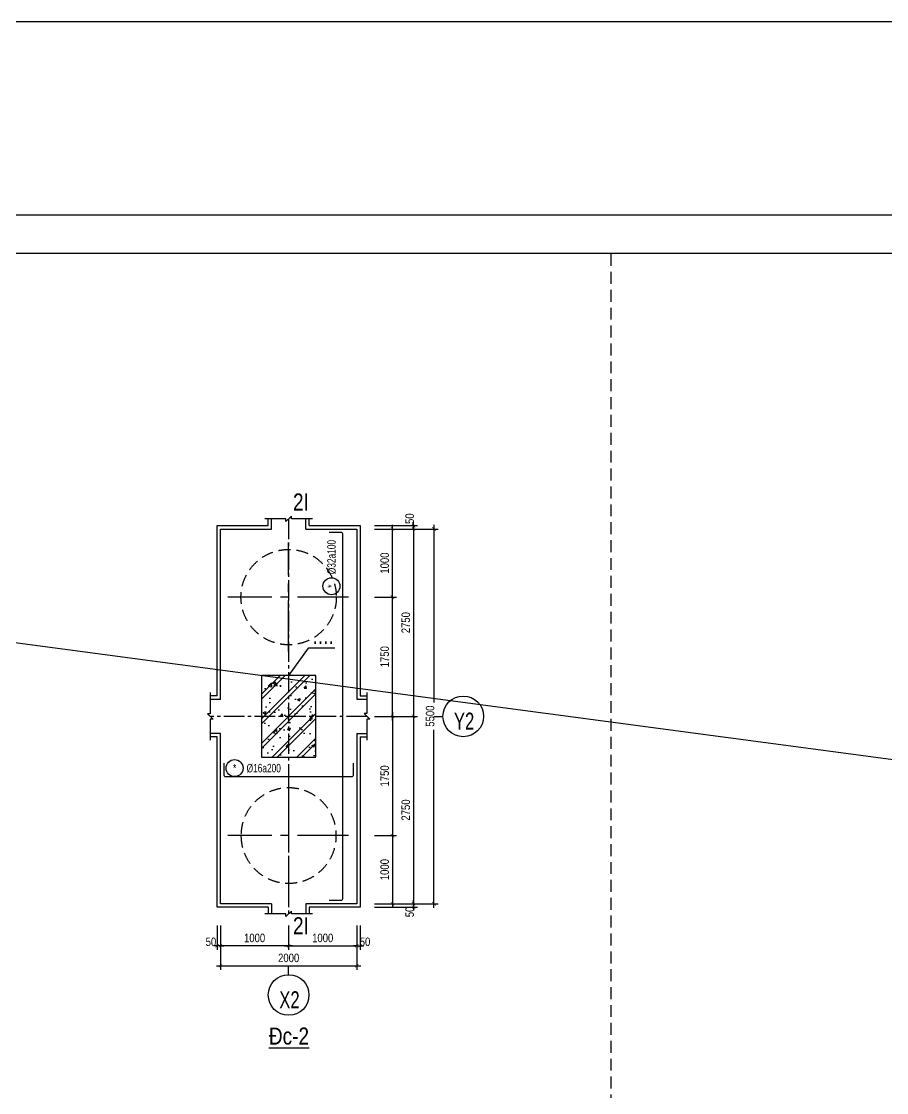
# Model space of a CAD drawing. Extents: x 71 to 2424299, y -14 to 1061502.
# Drawn here: x 1117259 to 1123610, y 494938 to 502800 of the extents above; entities that cross this region are included whole.
import ezdxf
from ezdxf.enums import TextEntityAlignment as Align

# ---------------------------------------------------------------- set-up
doc = ezdxf.new("R2010")
doc.units = 0
doc.header["$LTSCALE"] = 1000
doc.header["$MEASUREMENT"] = 0
doc.header["$PDMODE"] = 3
doc.linetypes.add('CENTER2', pattern=[1.125, 0.75, -0.125, 0.125, -0.125])
doc.linetypes.add('HIDDEN', pattern=[0.375, 0.25, -0.125])
doc.layers.get('0').update_dxf_attribs({"linetype": 'CONTINUOUS'})
doc.layers.get('Defpoints').update_dxf_attribs({"linetype": 'CONTINUOUS'})
for name, color, linetype in [('CDC.01.AXIS', 160, 'CENTER2'), ('CDC.02.DIM', 1, 'CONTINUOUS'), ('CDC.03.BORDER', 3, 'CONTINUOUS'), ('CDC.04.HIDDEN', 8, 'HIDDEN'), ('CDC.05.STEEL', 4, 'CONTINUOUS'), ('CDC.06.TEXT', 2, 'CONTINUOUS'), ('CDC.09.COLUMN', 4, 'CONTINUOUS'), ('CDC.10.HATCH', 9, 'CONTINUOUS'), ('CDC.11.NOTE', 8, 'CONTINUOUS'), ('CDC.12.PILE', 7, 'CONTINUOUS'), ('CDC.14.STEELNUM', 9, 'CONTINUOUS'), ('KCS_CHI', 1, 'CONTINUOUS')]:
    doc.layers.add(name, color=color, linetype=linetype)
doc.styles.add('ARIAL', font='arial.ttf', dxfattribs={"width": 0.8})
doc.dimstyles.new('50', dxfattribs={"dimscale": 25, "dimtxt": 2.5, "dimasz": 1, "dimexe": 1.2, "dimexo": 0, "dimgap": 1, "dimtad": 1, "dimdec": 0, "dimlfac": 2, "dimdsep": 46, "dimtxsty": 'ARIAL', "dimblk": 'ARCHTICK', "dimcen": 1, "dimdle": 1.2, "dimclrd": 1, "dimclre": 1, "dimclrt": 2, "dimadec": 0, "dimazin": 0, "dimtfac": 0.00072, "dimtdec": 0, "dimtix": 1, "dimtmove": 2, "dimatfit": 3, "dimfxl": 1, "dimtolj": 1, "dimarcsym": 0})

# ---------------------------------------------------------------- blocks, each defined once
blk = doc.blocks.new('_ArchTick')
at = {"color": 0, "linetype": 'ByBlock', "const_width": 0.15}
blk.add_lwpolyline([(-0.5, -0.5), (0.5, 0.5)], dxfattribs=at)
blk = doc.blocks.new('*D1639')
at = {"layer": 'CDC.02.DIM', "color": 1, "lineweight": -2, "transparency": 16777216}
for p, q in [((1119850, 499074.2), (1120167.5, 499074.2)), ((1120137.5, 499104.2), (1120137.5, 497669.2)), ((1119850, 497699.2), (1120167.5, 497699.2))]:
    blk.add_line(p, q, dxfattribs=at)
at = {"layer": 'Defpoints', "color": 0, "transparency": 16777216}
for p in [(1119850, 499074.2), (1119850, 497699.2), (1120137.5, 497699.2)]:
    blk.add_point(p, dxfattribs=at)
at = {"layer": 'CDC.02.DIM', "color": 1, "lineweight": -2, "transparency": 16777216, "xscale": 25, "yscale": 25, "zscale": 25}
for p, rotation in [((1120137.5, 499074.2), 90), ((1120137.5, 497699.2), 270)]:
    blk.add_blockref('_ArchTick', p, dxfattribs=dict(at, rotation=rotation))
at = {"layer": 'CDC.02.DIM', "color": 2, "transparency": 16777216, "insert": (1120080.6, 498386.7), "char_height": 62.5, "attachment_point": 5, "rotation": 90, "style": 'ARIAL'}
blk.add_mtext('\\A1;2750', dxfattribs=at)
blk = doc.blocks.new('*D1640')
at = {"layer": 'CDC.02.DIM', "color": 1, "lineweight": -2, "transparency": 16777216}
for p, q in [((1119850, 497699.2), (1120167.5, 497699.2)), ((1120137.5, 497729.2), (1120137.5, 496294.2)), ((1119850, 496324.2), (1120167.5, 496324.2))]:
    blk.add_line(p, q, dxfattribs=at)
at = {"layer": 'Defpoints', "color": 0, "transparency": 16777216}
for p in [(1119850, 497699.2), (1119850, 496324.2), (1120137.5, 496324.2)]:
    blk.add_point(p, dxfattribs=at)
at = {"layer": 'CDC.02.DIM', "color": 1, "lineweight": -2, "transparency": 16777216, "xscale": 25, "yscale": 25, "zscale": 25}
for p, rotation in [((1120137.5, 497699.2), 90), ((1120137.5, 496324.2), 270)]:
    blk.add_blockref('_ArchTick', p, dxfattribs=dict(at, rotation=rotation))
at = {"layer": 'CDC.02.DIM', "color": 2, "transparency": 16777216, "insert": (1120080.6, 497011.7), "char_height": 62.5, "attachment_point": 5, "rotation": 90, "style": 'ARIAL'}
blk.add_mtext('\\A1;2750', dxfattribs=at)
blk = doc.blocks.new('*D1641')
at = {"layer": 'CDC.02.DIM', "color": 1, "lineweight": -2, "transparency": 16777216}
for p, q in [((1119850, 499074.2), (1120317.5, 499074.2)), ((1120287.5, 499104.2), (1120287.5, 497800.2)), ((1120287.5, 496294.2), (1120287.5, 497601.1)), ((1119850, 496324.2), (1120317.5, 496324.2))]:
    blk.add_line(p, q, dxfattribs=at)
at = {"layer": 'Defpoints', "color": 0, "transparency": 16777216}
for p in [(1119850, 499074.2), (1119850, 496324.2), (1120287.5, 496324.2)]:
    blk.add_point(p, dxfattribs=at)
at = {"layer": 'CDC.02.DIM', "color": 1, "lineweight": -2, "transparency": 16777216, "xscale": 25, "yscale": 25, "zscale": 25}
for p, rotation in [((1120287.5, 499074.2), 90), ((1120287.5, 496324.2), 270)]:
    blk.add_blockref('_ArchTick', p, dxfattribs=dict(at, rotation=rotation))
at = {"layer": 'CDC.02.DIM', "color": 2, "transparency": 16777216, "insert": (1120259, 497700.7), "char_height": 62.5, "attachment_point": 5, "rotation": 90, "style": 'ARIAL'}
blk.add_mtext('\\A1;5500', dxfattribs=at)
blk = doc.blocks.new('*D1642')
at = {"layer": 'CDC.02.DIM', "color": 1, "lineweight": -2, "transparency": 16777216}
for p, q in [((1120137.5, 499099.2), (1120137.5, 499124.2)), ((1119850, 499099.2), (1120167.5, 499099.2)), ((1119850, 499074.2), (1120167.5, 499074.2)), ((1120137.5, 499074.2), (1120137.5, 499099.2)), ((1120137.5, 499074.2), (1120137.5, 499049.2))]:
    blk.add_line(p, q, dxfattribs=at)
at = {"layer": 'Defpoints', "color": 0, "transparency": 16777216}
for p in [(1119850, 499099.2), (1119850, 499074.2), (1120137.5, 499099.2)]:
    blk.add_point(p, dxfattribs=at)
at = {"layer": 'CDC.02.DIM', "color": 1, "lineweight": -2, "transparency": 16777216, "xscale": 25, "yscale": 25, "zscale": 25}
for p, rotation in [((1120137.5, 499099.2), 270), ((1120137.5, 499074.2), 90)]:
    blk.add_blockref('_ArchTick', p, dxfattribs=dict(at, rotation=rotation))
at = {"layer": 'CDC.02.DIM', "color": 2, "transparency": 16777216, "insert": (1120109, 499150), "char_height": 62.5, "attachment_point": 5, "rotation": 90, "style": 'ARIAL'}
blk.add_mtext('\\A1;50', dxfattribs=at)
blk = doc.blocks.new('*D1643')
at = {"layer": 'CDC.02.DIM', "color": 1, "lineweight": -2, "transparency": 16777216}
for p, q in [((1119850, 496324.2), (1120167.5, 496324.2)), ((1119850, 496299.2), (1120167.5, 496299.2)), ((1120137.5, 496324.2), (1120137.5, 496349.2)), ((1120137.5, 496324.2), (1120137.5, 496299.2)), ((1120137.5, 496299.2), (1120137.5, 496274.2))]:
    blk.add_line(p, q, dxfattribs=at)
at = {"layer": 'Defpoints', "color": 0, "transparency": 16777216}
for p in [(1119850, 496324.2), (1119850, 496299.2), (1120137.5, 496299.2)]:
    blk.add_point(p, dxfattribs=at)
at = {"layer": 'CDC.02.DIM', "color": 1, "lineweight": -2, "transparency": 16777216, "xscale": 25, "yscale": 25, "zscale": 25}
for p, rotation in [((1120137.5, 496324.2), 270), ((1120137.5, 496299.2), 90)]:
    blk.add_blockref('_ArchTick', p, dxfattribs=dict(at, rotation=rotation))
at = {"layer": 'CDC.02.DIM', "color": 2, "transparency": 16777216, "insert": (1120109, 496263.4), "char_height": 62.5, "attachment_point": 5, "rotation": 90, "style": 'ARIAL'}
blk.add_mtext('\\A1;50', dxfattribs=at)
blk = doc.blocks.new('*D1644')
at = {"layer": 'CDC.02.DIM', "color": 1, "lineweight": -2, "transparency": 16777216}
for p, q in [((1119850, 498574.2), (1120012.5, 498574.2)), ((1119982.5, 497669.2), (1119982.5, 498604.2)), ((1119850, 497699.2), (1120012.5, 497699.2))]:
    blk.add_line(p, q, dxfattribs=at)
at = {"layer": 'Defpoints', "color": 0, "transparency": 16777216}
for p in [(1119850, 498574.2), (1119982.5, 498574.2), (1119850, 497699.2)]:
    blk.add_point(p, dxfattribs=at)
at = {"layer": 'CDC.02.DIM', "color": 1, "lineweight": -2, "transparency": 16777216, "xscale": 25, "yscale": 25, "zscale": 25}
for p, rotation in [((1119982.5, 498574.2), 90), ((1119982.5, 497699.2), 270)]:
    blk.add_blockref('_ArchTick', p, dxfattribs=dict(at, rotation=rotation))
at = {"layer": 'CDC.02.DIM', "color": 2, "transparency": 16777216, "insert": (1119925.6, 498136.7), "char_height": 62.5, "attachment_point": 5, "rotation": 90, "style": 'ARIAL'}
blk.add_mtext('\\A1;1750', dxfattribs=at)
blk = doc.blocks.new('*D1645')
at = {"layer": 'CDC.02.DIM', "color": 1, "lineweight": -2, "transparency": 16777216}
for p, q in [((1119850, 497699.2), (1120012.5, 497699.2)), ((1119982.5, 497729.2), (1119982.5, 496794.2)), ((1119850, 496824.2), (1120012.5, 496824.2))]:
    blk.add_line(p, q, dxfattribs=at)
at = {"layer": 'Defpoints', "color": 0, "transparency": 16777216}
for p in [(1119850, 497699.2), (1119850, 496824.2), (1119982.5, 496824.2)]:
    blk.add_point(p, dxfattribs=at)
at = {"layer": 'CDC.02.DIM', "color": 1, "lineweight": -2, "transparency": 16777216, "xscale": 25, "yscale": 25, "zscale": 25}
for p, rotation in [((1119982.5, 497699.2), 90), ((1119982.5, 496824.2), 270)]:
    blk.add_blockref('_ArchTick', p, dxfattribs=dict(at, rotation=rotation))
at = {"layer": 'CDC.02.DIM', "color": 2, "transparency": 16777216, "insert": (1119925.6, 497261.7), "char_height": 62.5, "attachment_point": 5, "rotation": 90, "style": 'ARIAL'}
blk.add_mtext('\\A1;1750', dxfattribs=at)
blk = doc.blocks.new('*D1646')
at = {"layer": 'CDC.02.DIM', "color": 1, "lineweight": -2, "transparency": 16777216}
for p, q in [((1118720.5, 496162.9), (1118720.5, 495985.5)), ((1119220.5, 496162.9), (1119220.5, 495985.5)), ((1119250.5, 496015.5), (1118690.5, 496015.5))]:
    blk.add_line(p, q, dxfattribs=at)
at = {"layer": 'Defpoints', "color": 0, "transparency": 16777216}
for p in [(1118720.5, 496162.9), (1119220.5, 496162.9), (1118720.5, 496015.5)]:
    blk.add_point(p, dxfattribs=at)
at = {"layer": 'CDC.02.DIM', "color": 1, "lineweight": -2, "transparency": 16777216, "xscale": 25, "yscale": 25, "zscale": 25, "rotation": 180}
blk.add_blockref('_ArchTick', (1118720.5, 496015.5), dxfattribs=at)
at = {"layer": 'CDC.02.DIM', "color": 1, "lineweight": -2, "transparency": 16777216, "xscale": 25, "yscale": 25, "zscale": 25}
blk.add_blockref('_ArchTick', (1119220.5, 496015.5), dxfattribs=at)
at = {"layer": 'CDC.02.DIM', "color": 2, "transparency": 16777216, "insert": (1118970.5, 496072.4), "char_height": 62.5, "attachment_point": 5, "style": 'ARIAL'}
blk.add_mtext('\\A1;1000', dxfattribs=at)
blk = doc.blocks.new('*D1647')
at = {"layer": 'CDC.02.DIM', "color": 1, "lineweight": -2, "transparency": 16777216}
for p, q in [((1119220.5, 496162.9), (1119220.5, 495985.5)), ((1119720.5, 496162.9), (1119720.5, 495985.5)), ((1119190.5, 496015.5), (1119750.5, 496015.5))]:
    blk.add_line(p, q, dxfattribs=at)
at = {"layer": 'Defpoints', "color": 0, "transparency": 16777216}
for p in [(1119220.5, 496162.9), (1119720.5, 496162.9), (1119720.5, 496015.5)]:
    blk.add_point(p, dxfattribs=at)
at = {"layer": 'CDC.02.DIM', "color": 1, "lineweight": -2, "transparency": 16777216, "xscale": 25, "yscale": 25, "zscale": 25, "rotation": 180}
blk.add_blockref('_ArchTick', (1119220.5, 496015.5), dxfattribs=at)
at = {"layer": 'CDC.02.DIM', "color": 1, "lineweight": -2, "transparency": 16777216, "xscale": 25, "yscale": 25, "zscale": 25}
blk.add_blockref('_ArchTick', (1119720.5, 496015.5), dxfattribs=at)
at = {"layer": 'CDC.02.DIM', "color": 2, "transparency": 16777216, "insert": (1119470.5, 496072.4), "char_height": 62.5, "attachment_point": 5, "style": 'ARIAL'}
blk.add_mtext('\\A1;1000', dxfattribs=at)
blk = doc.blocks.new('*D1648')
at = {"layer": 'CDC.02.DIM', "color": 1, "lineweight": -2, "transparency": 16777216}
for p, q in [((1118720.5, 496091.4), (1118720.5, 495839)), ((1119720.5, 496091.4), (1119720.5, 495839)), ((1118690.5, 495869), (1119750.5, 495869))]:
    blk.add_line(p, q, dxfattribs=at)
at = {"layer": 'Defpoints', "color": 0, "transparency": 16777216}
for p in [(1118720.5, 496091.4), (1119720.5, 496091.4), (1119720.5, 495869)]:
    blk.add_point(p, dxfattribs=at)
at = {"layer": 'CDC.02.DIM', "color": 1, "lineweight": -2, "transparency": 16777216, "xscale": 25, "yscale": 25, "zscale": 25, "rotation": 180}
blk.add_blockref('_ArchTick', (1118720.5, 495869), dxfattribs=at)
at = {"layer": 'CDC.02.DIM', "color": 1, "lineweight": -2, "transparency": 16777216, "xscale": 25, "yscale": 25, "zscale": 25}
blk.add_blockref('_ArchTick', (1119720.5, 495869), dxfattribs=at)
at = {"layer": 'CDC.02.DIM', "color": 2, "transparency": 16777216, "insert": (1119220.5, 495925.9), "char_height": 62.5, "attachment_point": 5, "style": 'ARIAL'}
blk.add_mtext('\\A1;2000', dxfattribs=at)
blk = doc.blocks.new('*D1649')
at = {"layer": 'CDC.02.DIM', "color": 1, "lineweight": -2, "transparency": 16777216}
for p, q in [((1118695.5, 496162.9), (1118695.5, 495985.5)), ((1118720.5, 496162.9), (1118720.5, 495985.5)), ((1118695.5, 496015.5), (1118670.5, 496015.5)), ((1118720.5, 496015.5), (1118695.5, 496015.5)), ((1118720.5, 496015.5), (1118745.5, 496015.5))]:
    blk.add_line(p, q, dxfattribs=at)
at = {"layer": 'Defpoints', "color": 0, "transparency": 16777216}
for p in [(1118695.5, 496162.9), (1118720.5, 496162.9), (1118695.5, 496015.5)]:
    blk.add_point(p, dxfattribs=at)
at = {"layer": 'CDC.02.DIM', "color": 1, "lineweight": -2, "transparency": 16777216, "xscale": 25, "yscale": 25, "zscale": 25}
blk.add_blockref('_ArchTick', (1118695.5, 496015.5), dxfattribs=at)
at = {"layer": 'CDC.02.DIM', "color": 1, "lineweight": -2, "transparency": 16777216, "xscale": 25, "yscale": 25, "zscale": 25, "rotation": 180}
blk.add_blockref('_ArchTick', (1118720.5, 496015.5), dxfattribs=at)
at = {"layer": 'CDC.02.DIM', "color": 2, "transparency": 16777216, "insert": (1118650, 496044), "char_height": 62.5, "attachment_point": 5, "style": 'ARIAL'}
blk.add_mtext('\\A1;50', dxfattribs=at)
blk = doc.blocks.new('*D1650')
at = {"layer": 'CDC.02.DIM', "color": 1, "lineweight": -2, "transparency": 16777216}
for p, q in [((1119720.5, 496162.9), (1119720.5, 495985.5)), ((1119745.5, 496162.9), (1119745.5, 495985.5)), ((1119720.5, 496015.5), (1119695.5, 496015.5)), ((1119720.5, 496015.5), (1119745.5, 496015.5)), ((1119745.5, 496015.5), (1119770.5, 496015.5))]:
    blk.add_line(p, q, dxfattribs=at)
at = {"layer": 'Defpoints', "color": 0, "transparency": 16777216}
for p in [(1119720.5, 496162.9), (1119745.5, 496162.9), (1119745.5, 496015.5)]:
    blk.add_point(p, dxfattribs=at)
at = {"layer": 'CDC.02.DIM', "color": 1, "lineweight": -2, "transparency": 16777216, "xscale": 25, "yscale": 25, "zscale": 25}
blk.add_blockref('_ArchTick', (1119720.5, 496015.5), dxfattribs=at)
at = {"layer": 'CDC.02.DIM', "color": 1, "lineweight": -2, "transparency": 16777216, "xscale": 25, "yscale": 25, "zscale": 25, "rotation": 180}
blk.add_blockref('_ArchTick', (1119745.5, 496015.5), dxfattribs=at)
at = {"layer": 'CDC.02.DIM', "color": 2, "transparency": 16777216, "insert": (1119781.2, 496044), "char_height": 62.5, "attachment_point": 5, "style": 'ARIAL'}
blk.add_mtext('\\A1;50', dxfattribs=at)
blk = doc.blocks.new('D1400')
at = {"layer": 'CDC.01.AXIS'}
for p, q in [((0, -800), (0, 800)), ((879, 0), (-891, 0))]:
    blk.add_line(p, q, dxfattribs=at)
at = {"layer": 'CDC.04.HIDDEN', "ltscale": 0.7}
blk.add_circle((0, 0), 700, dxfattribs=at)
blk = doc.blocks.new('*D1719')
at = {"layer": 'CDC.02.DIM', "color": 1, "lineweight": -2, "transparency": 16777216}
for p, q in [((1119850, 499074.2), (1120012.5, 499074.2)), ((1119982.5, 498544.2), (1119982.5, 499104.2)), ((1119850, 498574.2), (1120012.5, 498574.2))]:
    blk.add_line(p, q, dxfattribs=at)
at = {"layer": 'Defpoints', "color": 0, "transparency": 16777216}
for p in [(1119850, 499074.2), (1119982.5, 499074.2), (1119850, 498574.2)]:
    blk.add_point(p, dxfattribs=at)
at = {"layer": 'CDC.02.DIM', "color": 1, "lineweight": -2, "transparency": 16777216, "xscale": 25, "yscale": 25, "zscale": 25}
for p, rotation in [((1119982.5, 499074.2), 90), ((1119982.5, 498574.2), 270)]:
    blk.add_blockref('_ArchTick', p, dxfattribs=dict(at, rotation=rotation))
at = {"layer": 'CDC.02.DIM', "color": 2, "transparency": 16777216, "insert": (1119925.6, 498824.2), "char_height": 62.5, "attachment_point": 5, "rotation": 90, "style": 'ARIAL'}
blk.add_mtext('\\A1;1000', dxfattribs=at)
blk = doc.blocks.new('*D1720')
at = {"layer": 'CDC.02.DIM', "color": 1, "lineweight": -2, "transparency": 16777216}
for p, q in [((1119982.5, 496854.2), (1119982.5, 496294.2)), ((1119850, 496824.2), (1120012.5, 496824.2)), ((1119850, 496324.2), (1120012.5, 496324.2))]:
    blk.add_line(p, q, dxfattribs=at)
at = {"layer": 'Defpoints', "color": 0, "transparency": 16777216}
for p in [(1119850, 496824.2), (1119850, 496324.2), (1119982.5, 496324.2)]:
    blk.add_point(p, dxfattribs=at)
at = {"layer": 'CDC.02.DIM', "color": 1, "lineweight": -2, "transparency": 16777216, "xscale": 25, "yscale": 25, "zscale": 25}
for p, rotation in [((1119982.5, 496824.2), 90), ((1119982.5, 496324.2), 270)]:
    blk.add_blockref('_ArchTick', p, dxfattribs=dict(at, rotation=rotation))
at = {"layer": 'CDC.02.DIM', "color": 2, "transparency": 16777216, "insert": (1119925.6, 496574.2), "char_height": 62.5, "attachment_point": 5, "rotation": 90, "style": 'ARIAL'}
blk.add_mtext('\\A1;1000', dxfattribs=at)
blk = doc.blocks.new('34')
at = {"color": 4, "elevation": 0}
blk.add_lwpolyline([(1087304.3, 521742.8), (1107165, 521742.8), (1107165, 536023), (1087304.3, 536023)], close=True, dxfattribs=at)
at = {"layer": 'Defpoints', "elevation": 0}
blk.add_lwpolyline([(1086424.2, 521457.2), (1086424.2, 536307.2), (1107449.2, 536307.2), (1107449.2, 521457.2), (1086424.2, 521457.2)], close=True, dxfattribs=at)

msp = doc.modelspace()

# ---------------------------------------------------------------- hatches: boundary and pattern name
at = {"layer": 'CDC.10.HATCH'}
h = msp.add_hatch(dxfattribs=at)
h.set_pattern_fill('CHAU-01', color=256, scale=30, style=0, pattern_type=2)
h.set_pattern_definition([(50, (0, -17150), (215.178055, -18.82564), [22.5, -247.5]), (355, (0, -17150), (-41.6254, 225.65764), [18, -198]), (100.4514, (17.93, -17151.57), (173.552815, 206.831863), [19.122057, -210.342634]), (46.1842, (0, -17090), (320.172315, -49.655704), [33.75, -371.25]), (96.6356, (26.68, -17094.14), (280.39881, 292.23536), [28.68309, -315.5139]), (351.1842, (0, -17090), (280.39858, 292.23558), [27, -297]), (21, (30, -17105), (179.072116, -120.785667), [22.5, -247.5]), (326, (30, -17105), (72.9946, 217.545014), [18, -198]), (71.4514, (44.92, -17115.07), (252.06679, 96.75915), [19.122057, -210.342634]), (37.5, (0, -17150), (3.6479566, 99.868156), [0, -195.6, 0, -201, 0, -198.75]), (7.5, (0, -17150), (78.920861, 118.323514), [0, -114.6, 0, -191.1, 0, -75.75]), (327.5, (-66.9, -17150), (160.146731, -6.7664615), [0, -75, 0, -234, 0, -310.5]), (317.5, (-96.9, -17150), (174.955851, 30.031495), [0, -97.5, 0, -155.4, 0, -220.5]), (45, (0, -17150), (-90.156115, 90.156115), []), (45, (0, -17113.25), (-90.156115, 90.156115), [])])
h.paths.add_polyline_path([(1119220.51, 497699.15), (1119020.51, 497699.15), (1119020.51, 497399.15), (1119220.51, 497399.15)])
h.paths.add_polyline_path([(1119420.51, 497699.15), (1119220.51, 497699.15), (1119220.51, 497399.15), (1119420.51, 497399.15)])
h.paths.add_polyline_path([(1119420.51, 497999.15), (1119220.51, 497999.15), (1119220.51, 497699.15), (1119420.51, 497699.15)])
h.paths.add_polyline_path([(1119220.51, 497999.15), (1119020.51, 497999.15), (1119020.51, 497699.15), (1119220.51, 497699.15)])

# ---------------------------------------------------------------- linework, layer by layer
at = {"layer": 'CDC.01.AXIS', "ltscale": 0.2}
for p, q in [((1119220.51, 499149.15), (1119220.51, 496249.15)), ((1119795.51, 497699.15), (1118645, 497699.15))]:
    msp.add_line(p, q, dxfattribs=at)
at = {"layer": 'CDC.03.BORDER'}
for p, q in [((1119095.51, 499074.15), (1119095.51, 499149.15)), ((1119345.51, 499074.15), (1119345.51, 499149.15)), ((1118720.51, 497823.64), (1118645.51, 497823.64)), ((1119720.51, 497824.15), (1119795.51, 497824.15)), ((1118720.51, 497573.64), (1118645.51, 497573.64)), ((1119720.51, 497574.15), (1119795.51, 497574.15)), ((1119095.51, 496324.15), (1119095.51, 496249.15)), ((1119345.51, 496324.15), (1119345.51, 496249.15))]:
    msp.add_line(p, q, dxfattribs=at)
for points in [[(1118720.51, 497823.64), (1118720.51, 499074.15), (1119095.51, 499074.15)], [(1119345.51, 499074.15), (1119720.51, 499074.15), (1119720.51, 497824.15)], [(1119095.51, 496324.15), (1118720.51, 496324.15), (1118720.51, 497573.64)], [(1119720.51, 497574.15), (1119720.51, 496324.15), (1119345.51, 496324.15)]]:
    msp.add_lwpolyline(points, dxfattribs=at)
at = {"layer": 'CDC.04.HIDDEN', "ltscale": 0.35}
msp.add_line((1121586.61, 501092.5), (1121586.61, 494064.85), dxfattribs=at)
at = {"layer": 'CDC.05.STEEL'}
for points in [[(1119517.4, 496349.15), (1119607.4, 496349.15, 0.4142136), (1119617.4, 496359.15), (1119617.4, 499039.15, 0.4142136), (1119607.4, 499049.15), (1119517.4, 499049.15)], [(1118745.51, 497356.48), (1118745.51, 497266.48, 0.4142136), (1118755.51, 497256.48), (1119685.51, 497256.48, 0.4142136), (1119695.51, 497266.48), (1119695.51, 497356.48)]]:
    msp.add_lwpolyline(points, format="xyb", dxfattribs=at)
at = {"layer": 'CDC.09.COLUMN'}
msp.add_lwpolyline([(1119020.51, 497399.15), (1119420.51, 497399.15), (1119420.51, 497999.15), (1119020.51, 497999.15)], close=True, dxfattribs=at)
at = {"layer": 'CDC.11.NOTE'}
for p, q in [((1119070.51, 499099.15), (1119070.51, 499149.15)), ((1119370.51, 499099.15), (1119370.51, 499149.15)), ((1118695.51, 497848.64), (1118645.51, 497848.64)), ((1119745.51, 497849.15), (1119795.51, 497849.15)), ((1120287.5, 497699.15), (1120353.43, 497699.15)), ((1118695.51, 497548.64), (1118645.51, 497548.64)), ((1119745.51, 497549.15), (1119795.51, 497549.15)), ((1119070.51, 496299.15), (1119070.51, 496249.15)), ((1119370.51, 496299.15), (1119370.51, 496249.15)), ((1119220.51, 495803.06), (1119220.51, 495868.99))]:
    msp.add_line(p, q, dxfattribs=at)
for points in [[(1119395.51, 499149.15), (1119240.51, 499149.15), (1119240.51, 499169.15), (1119200.51, 499129.15), (1119200.51, 499149.15), (1119045.51, 499149.15)], [(1118695.51, 497848.64), (1118695.51, 499099.15), (1119070.51, 499099.15)], [(1119370.51, 499099.15), (1119745.51, 499099.15), (1119745.51, 497849.15)], [(1118645.51, 497873.64), (1118645.51, 497718.64), (1118625.51, 497718.64), (1118665.51, 497678.64), (1118645.51, 497678.64), (1118645.51, 497523.64)], [(1119795.51, 497874.15), (1119795.51, 497719.15), (1119775.51, 497719.15), (1119815.51, 497679.15), (1119795.51, 497679.15), (1119795.51, 497524.15)], [(1119070.51, 496299.15), (1118695.51, 496299.15), (1118695.51, 497548.64)], [(1119745.51, 497549.15), (1119745.51, 496299.15), (1119370.51, 496299.15)], [(1119395.51, 496249.15), (1119240.51, 496249.15), (1119240.51, 496269.15), (1119200.51, 496229.15), (1119200.51, 496249.15), (1119045.51, 496249.15)]]:
    msp.add_lwpolyline(points, dxfattribs=at)
for centre in [(1120502.57, 497699.15), (1119220.51, 495653.92)]:
    msp.add_circle(centre, 149.14, dxfattribs=at)
at = {"layer": 'CDC.14.STEELNUM'}
for centre in [(1119534.9, 498654.33), (1118823.7, 497318.98)]:
    msp.add_circle(centre, 62.5, dxfattribs=at)
at = {"layer": 'Defpoints', "color": 1}
msp.add_line((1082950, 502800), (1264360, 478660), dxfattribs=at)
msp.add_lwpolyline([(1082950, 502800), (1264360, 502800), (1264360, 478660), (1082950, 478660)], close=True, dxfattribs=at)
at = {"layer": 'KCS_CHI'}
msp.add_lwpolyline([(1119560, 498200.21), (1119364.93, 498200.21), (1119220.51, 497999.15)], dxfattribs=at)

# ---------------------------------------------------------------- block references
at = {"layer": 'CDC.03.BORDER'}
msp.add_blockref('34', (22755.36, -34927.16), dxfattribs=at)
at = {"layer": 'CDC.12.PILE', "xscale": 0.5, "yscale": 0.5, "zscale": 0.5}
msp.add_blockref('D1400', (1119220.51, 498574.15), dxfattribs=at)
at = {"layer": 'CDC.12.PILE', "xscale": -0.5, "yscale": 0.5, "zscale": 0.5, "rotation": 180}
msp.add_blockref('D1400', (1119220.51, 496824.15), dxfattribs=at)

# ---------------------------------------------------------------- texts
at = {"layer": 'CDC.06.TEXT', "style": 'ARIAL'}
for s, height, width, p in [('2I', 125, 0.8, (1119310.65, 499272.5)), ('....', 125, 0.8, (1119473.9, 498293.1)), ('%%C16a200', 62.5, 0.7, (1119037.72, 497318.98)), ('2I', 125, 0.8, (1119310.65, 496162.5)), ('%%UĐc-2', 125, 0.8, (1119222.89, 495352.5))]:
    msp.add_text(s, height=height, dxfattribs=dict(at, width=width)).set_placement(p, align=Align.MIDDLE_CENTER)
at = {"layer": 'CDC.06.TEXT', "style": 'ARIAL', "width": 0.7}
msp.add_text('%%C32a100', height=62.5, rotation=90, dxfattribs=at).set_placement((1119534.9, 498868.36), align=Align.MIDDLE_CENTER)
at = {"layer": 'CDC.06.TEXT', "char_height": 125, "width": 116.16, "attachment_point": 8, "line_spacing_factor": 0.938532}
for s, insert in [('{\\fArial|b0|i0|c0|p34;\\W0.7;Y2}', (1120508.49, 497601.48)), ('{\\fArial|b0|i0|c0|p34;\\W0.7;X2}', (1119226.43, 495556.25))]:
    msp.add_mtext(s, dxfattribs=dict(at, insert=insert))
at = {"layer": 'CDC.14.STEELNUM', "style": 'ARIAL', "width": 0.7}
msp.add_text('*', height=62.5, rotation=90, dxfattribs=at).set_placement((1119534.9, 498654.33), align=Align.MIDDLE_CENTER)
msp.add_text('*', height=62.5, dxfattribs=at).set_placement((1118823.7, 497318.98), align=Align.MIDDLE_CENTER)

# ---------------------------------------------------------------- dimensions: what is measured, and where the dimension line sits
at = {"layer": 'CDC.02.DIM'}
for base, p1, p2, picture, middle in [((1120137.5, 499099.15), (1119850, 499074.15), (1119850, 499099.15), '*D1642', (1120109.04, 499150)), ((1120287.5, 496324.15), (1119850, 499074.15), (1119850, 496324.15), '*D1641', (1120259.04, 497700.65)), ((1120137.5, 496299.15), (1119850, 496324.15), (1119850, 496299.15), '*D1643', (1120109.04, 496263.43))]:
    dim = msp.add_linear_dim(base=base, p1=p1, p2=p2, angle=90, dimstyle='50', dxfattribs=at)
    dim.commit()
    dim.dimension.update_dxf_attribs({"geometry": picture, "text_midpoint": middle, "dimtype": 160})
for base, p1, p2, angle, picture, middle in [((1120137.5, 497699.15), (1119850, 499074.15), (1119850, 497699.15), 90, '*D1639', (1120080.59, 498386.65)), ((1119982.5, 499074.15), (1119850, 498574.15), (1119850, 499074.15), 90, '*D1719', (1119925.59, 498824.15)), ((1119982.5, 498574.15), (1119850, 497699.15), (1119850, 498574.15), 90, '*D1644', (1119925.59, 498136.65)), ((1120137.5, 496324.15), (1119850, 497699.15), (1119850, 496324.15), 90, '*D1640', (1120080.59, 497011.65)), ((1119982.5, 496824.15), (1119850, 497699.15), (1119850, 496824.15), 270, '*D1645', (1119925.59, 497261.65)), ((1119982.5, 496324.15), (1119850, 496824.15), (1119850, 496324.15), 270, '*D1720', (1119925.59, 496574.15))]:
    dim = msp.add_linear_dim(base=base, p1=p1, p2=p2, angle=angle, dimstyle='50', dxfattribs=at)
    dim.commit()
    dim.dimension.update_dxf_attribs({"geometry": picture, "text_midpoint": middle})
for base, p1, p2, picture, middle in [((1118695.51, 496015.53), (1118720.51, 496162.95), (1118695.51, 496162.95), '*D1649', (1118650, 496043.99)), ((1119745.51, 496015.53), (1119720.51, 496162.95), (1119745.51, 496162.95), '*D1650', (1119781.24, 496043.99))]:
    dim = msp.add_linear_dim(base=base, p1=p1, p2=p2, dimstyle='50', dxfattribs=at)
    dim.commit()
    dim.dimension.update_dxf_attribs({"geometry": picture, "text_midpoint": middle, "dimtype": 160})
for base, p1, p2, picture, middle in [((1118720.51, 496015.53), (1119220.51, 496162.95), (1118720.51, 496162.95), '*D1646', (1118970.51, 496072.44)), ((1119720.51, 496015.53), (1119220.51, 496162.95), (1119720.51, 496162.95), '*D1647', (1119470.51, 496072.44)), ((1119720.51, 495868.99), (1118720.51, 496091.4), (1119720.51, 496091.4), '*D1648', (1119220.51, 495925.9))]:
    dim = msp.add_linear_dim(base=base, p1=p1, p2=p2, dimstyle='50', dxfattribs=at)
    dim.commit()
    dim.dimension.update_dxf_attribs({"geometry": picture, "text_midpoint": middle})

doc.saveas('drawing.dxf')
